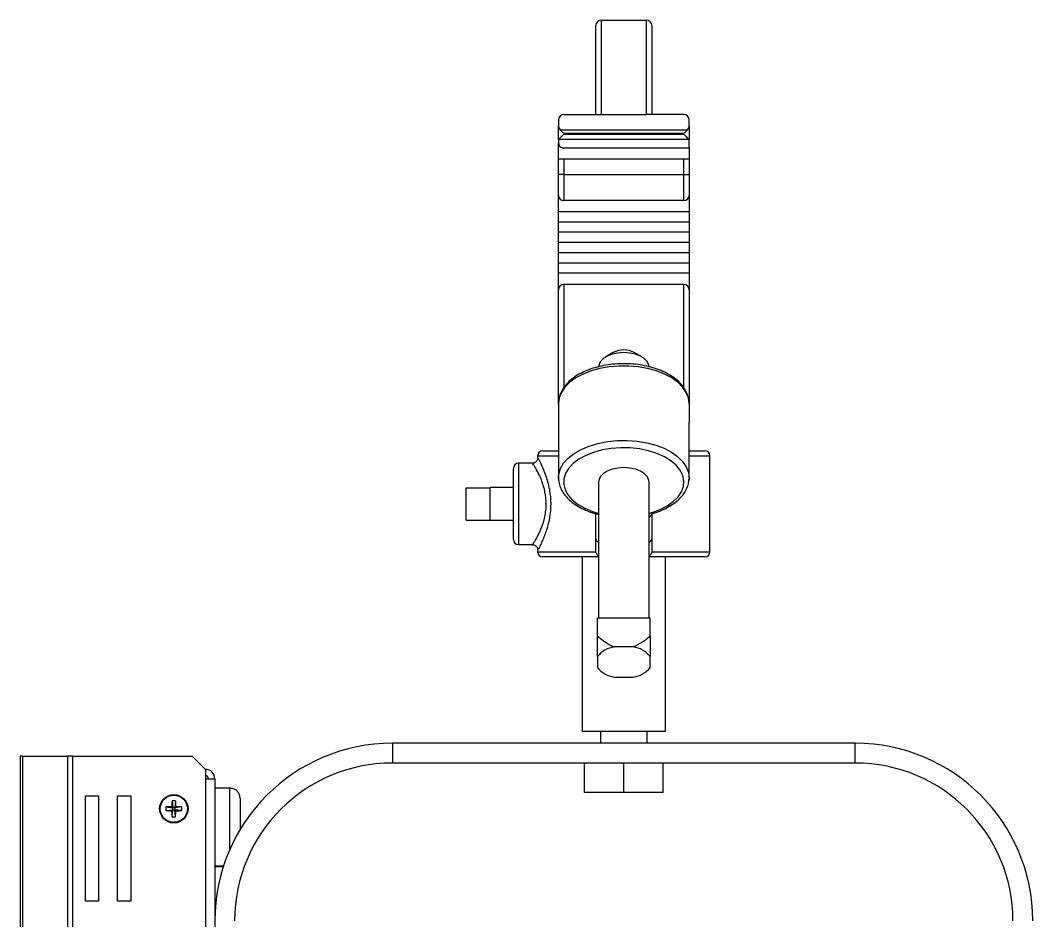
# Model space of a CAD drawing. Extents: x 7 to 135, y 3 to 97.
# Drawn here: x 51.46 to 61.08, y 49.74 to 58.3 of the extents above; entities that cross this region are included whole.
import ezdxf

# ---------------------------------------------------------------- set-up
doc = ezdxf.new("R2010")
doc.units = 0
doc.header["$MEASUREMENT"] = 0
doc.layers.add('OBJECT', color=7, linetype='CONTINUOUS')

msp = doc.modelspace()

# ---------------------------------------------------------------- linework, layer by layer
at = {"layer": 'OBJECT'}
for p, q in [((56.9304, 57.405), (56.9304, 58.252)), ((56.9804, 58.302), (56.9804, 57.405)), ((56.9804, 58.302), (57.4124, 58.302)), ((57.4124, 57.405), (57.4124, 58.302)), ((57.4624, 58.252), (57.4624, 57.405)), ((56.6254, 57.405), (56.9804, 57.405)), ((56.9804, 57.405), (57.4124, 57.405)), ((57.7674, 57.405), (57.4124, 57.405)), ((56.5754, 57.355), (56.5754, 57.2988)), ((56.5754, 57.1652), (56.5754, 57.2988)), ((57.8174, 57.2988), (57.8174, 57.355)), ((57.8174, 57.2988), (57.8174, 57.1652)), ((56.5911, 57.2599), (57.8016, 57.2599)), ((56.6254, 57.2257), (56.6254, 57.2171)), ((57.7674, 57.2257), (56.6254, 57.2257)), ((56.6254, 57.2171), (57.7674, 57.2171)), ((57.7674, 57.2171), (57.7674, 57.2257)), ((56.5754, 57.1652), (56.5754, 57.136)), ((56.5754, 56.98), (56.5754, 57.136)), ((57.8155, 57.1689), (56.5772, 57.1689)), ((56.612, 57.0878), (57.8174, 57.0878)), ((57.8174, 57.086), (56.6254, 57.086)), ((57.8174, 57.0878), (57.8174, 57.1652)), ((57.8174, 57.0878), (57.8174, 57.086)), ((57.8174, 57.086), (57.8174, 56.98)), ((57.8174, 56.98), (56.5754, 56.98)), ((56.5754, 56.836), (56.5754, 56.98)), ((56.6254, 56.98), (56.6254, 56.836)), ((57.7674, 56.836), (57.7674, 56.98)), ((57.8174, 56.98), (57.8174, 56.836)), ((56.6254, 56.836), (56.5754, 56.836)), ((56.5754, 56.636), (56.5754, 56.836)), ((56.6254, 56.836), (57.7674, 56.836)), ((56.6254, 56.836), (56.6254, 56.586)), ((57.7674, 56.836), (57.8174, 56.836)), ((57.7674, 56.586), (57.7674, 56.836)), ((57.8174, 56.836), (57.8174, 56.636)), ((56.5754, 56.48), (56.5754, 56.636)), ((57.8174, 56.636), (57.8174, 56.48)), ((57.7674, 56.586), (56.6254, 56.586)), ((57.8174, 56.48), (56.5754, 56.48)), ((56.5754, 56.3825), (56.5754, 56.48)), ((57.8174, 56.48), (57.8174, 56.3825)), ((57.8174, 56.3825), (56.5754, 56.3825)), ((56.5754, 56.285), (56.5754, 56.3825)), ((57.8174, 56.3825), (57.8174, 56.285)), ((57.8174, 56.285), (56.5754, 56.285)), ((56.5754, 56.1875), (56.5754, 56.285)), ((57.8174, 56.285), (57.8174, 56.1875)), ((57.8174, 56.1875), (56.5754, 56.1875)), ((56.5754, 56.09), (56.5754, 56.1875)), ((57.8174, 56.1875), (57.8174, 56.09)), ((57.8174, 56.09), (56.5754, 56.09)), ((56.5754, 55.9925), (56.5754, 56.09)), ((57.8174, 56.09), (57.8174, 55.9925)), ((57.8174, 55.9925), (56.5754, 55.9925)), ((56.5754, 55.895), (56.5754, 55.9925)), ((57.8174, 55.9925), (57.8174, 55.895)), ((57.8174, 55.895), (56.5754, 55.895)), ((56.5754, 55.739), (56.5754, 55.895)), ((57.8174, 55.895), (57.8174, 55.739)), ((56.5754, 54.6578), (56.5754, 55.739)), ((57.7674, 55.789), (56.6254, 55.789)), ((56.6254, 55.789), (56.6254, 54.806)), ((57.7674, 54.8065), (57.7674, 55.789)), ((57.8174, 55.739), (57.8174, 54.6578)), ((57.0964, 55.1408), (57.025, 55.0991)), ((57.3677, 55.0991), (57.2963, 55.1408)), ((56.5754, 54.6578), (56.5754, 54.4784)), ((57.8174, 54.6578), (57.8174, 54.4784)), ((56.5754, 54.4784), (56.5754, 53.9501)), ((57.8174, 53.9501), (57.8174, 54.4784)), ((56.4274, 54.207), (56.5754, 54.207)), ((57.8174, 54.207), (57.9654, 54.207)), ((56.3774, 54.157), (56.3774, 54.1382)), ((56.5754, 54.157), (56.3774, 54.157)), ((58.0154, 54.157), (57.8174, 54.157)), ((58.0154, 53.247), (58.0154, 54.157)), ((56.1464, 53.702), (56.1464, 54.0395)), ((56.3285, 54.0895), (56.1964, 54.0895)), ((56.1964, 54.0895), (56.1964, 53.702)), ((56.5754, 53.9501), (56.5757, 53.9617)), ((56.5754, 53.938), (56.5754, 53.9501)), ((56.9564, 53.9091), (56.9564, 52.6157)), ((57.4364, 52.6157), (57.4364, 53.9091)), ((57.8174, 53.9501), (57.8174, 53.938)), ((55.6964, 53.548), (55.6964, 53.856)), ((55.6964, 53.856), (55.9264, 53.856)), ((56.1464, 53.858), (55.9264, 53.858)), ((55.9264, 53.856), (55.9264, 53.858)), ((55.9264, 53.7269), (55.9264, 53.856)), ((55.9264, 53.6771), (55.9264, 53.7269)), ((55.9264, 53.548), (55.9264, 53.6771)), ((56.1464, 53.3645), (56.1464, 53.702)), ((56.1964, 53.702), (56.1964, 53.3145)), ((55.6964, 53.548), (55.9264, 53.548)), ((55.9264, 53.546), (55.9264, 53.548)), ((55.9264, 53.546), (56.1464, 53.546)), ((56.9304, 53.3736), (56.9304, 53.6083)), ((56.9564, 53.6024), (56.9506, 53.6031)), ((57.4624, 53.6106), (57.4624, 53.3736)), ((57.4799, 53.6134), (57.4803, 53.6135)), ((56.9304, 53.2517), (56.9304, 53.3736)), ((57.4624, 53.3736), (57.4624, 53.2517)), ((56.1964, 53.3145), (56.3303, 53.3145)), ((56.3774, 53.2707), (56.3774, 53.247)), ((56.3774, 53.247), (56.9306, 53.247)), ((56.9306, 53.247), (56.9304, 53.2517)), ((57.4624, 53.2517), (57.4621, 53.247)), ((57.4621, 53.247), (58.0154, 53.247)), ((56.9564, 53.197), (56.4274, 53.197)), ((56.8014, 53.197), (56.8014, 51.537)), ((57.9654, 53.197), (57.4364, 53.197)), ((57.5914, 51.537), (57.5914, 53.197)), ((57.4464, 52.6157), (56.9464, 52.6157)), ((56.9464, 52.4441), (56.9464, 52.6157)), ((57.4464, 52.4441), (57.4464, 52.6157)), ((57.2864, 52.3413), (57.1063, 52.3413)), ((56.9464, 52.2496), (56.9464, 52.1463)), ((57.4464, 52.1463), (57.4464, 52.2496)), ((56.9464, 52.142), (56.9648, 52.1232)), ((57.4279, 52.1232), (57.4464, 52.142)), ((57.1063, 52.0545), (57.2864, 52.0545)), ((57.1964, 51.537), (56.8014, 51.537)), ((56.9739, 51.537), (56.9739, 51.425)), ((57.5914, 51.537), (57.1964, 51.537)), ((57.4189, 51.425), (57.4189, 51.537)), ((54.9964, 51.425), (54.9964, 51.237)), ((59.3964, 51.425), (54.9964, 51.425)), ((59.3964, 51.237), (59.3964, 51.425)), ((51.4584, 51.302), (51.4584, 44.527)), ((51.4789, 51.302), (51.4584, 51.302)), ((51.4789, 51.302), (51.4789, 44.527)), ((51.4789, 51.302), (51.9063, 51.302)), ((51.9063, 51.302), (51.9063, 44.527)), ((51.9558, 51.302), (51.9063, 51.302)), ((51.9558, 51.302), (51.9558, 44.527)), ((51.9558, 51.302), (53.0934, 51.302)), ((53.2184, 51.177), (53.0934, 51.302)), ((59.3964, 51.237), (54.9964, 51.237)), ((56.8214, 50.957), (56.8214, 51.237)), ((57.1964, 50.957), (57.1964, 51.237)), ((57.5714, 50.957), (57.5714, 51.237)), ((53.2184, 51.177), (53.2184, 44.652)), ((53.2184, 51.087), (53.3084, 51.087)), ((53.3084, 51.087), (53.3084, 44.742)), ((52.0784, 50.924), (52.2034, 50.924)), ((52.0784, 49.924), (52.0784, 50.924)), ((52.2034, 50.924), (52.2034, 49.924)), ((52.3834, 50.924), (52.5084, 50.924)), ((52.3834, 49.924), (52.3834, 50.924)), ((52.5084, 50.924), (52.5084, 49.924)), ((53.4524, 50.9979), (53.3084, 50.9979)), ((53.4524, 50.4192), (53.4524, 50.9979)), ((57.1964, 50.957), (56.8214, 50.957)), ((57.5714, 50.957), (57.1964, 50.957)), ((52.9012, 50.8783), (52.9091, 50.8112)), ((52.9355, 50.8783), (52.9276, 50.8112)), ((53.5484, 50.9014), (53.5484, 50.6045)), ((52.8421, 50.8191), (52.9091, 50.8112)), ((52.8421, 50.7849), (52.9091, 50.7927)), ((52.9, 50.8203), (52.9091, 50.8112)), ((52.9091, 50.7927), (52.9, 50.7836)), ((52.9012, 50.7257), (52.9091, 50.7927)), ((52.9276, 50.8112), (52.9091, 50.8112)), ((52.9091, 50.7927), (52.9091, 50.8112)), ((52.9091, 50.7927), (52.9276, 50.7927)), ((52.9276, 50.8112), (52.9367, 50.8203)), ((52.9946, 50.8191), (52.9276, 50.8112)), ((52.9276, 50.8112), (52.9276, 50.7927)), ((52.9367, 50.7836), (52.9276, 50.7927)), ((52.9946, 50.7849), (52.9276, 50.7927)), ((52.9355, 50.7257), (52.9276, 50.7927)), ((53.3906, 50.2576), (53.3084, 50.2576)), ((53.3883, 50.2502), (53.3084, 50.2502)), ((52.2034, 49.924), (52.0784, 49.924)), ((52.5084, 49.924), (52.3834, 49.924))]:
    msp.add_line(p, q, dxfattribs=at)
at = {"layer": 'OBJECT', "flags": 128}
for points in [[(56.5772, 57.1689), (56.5805, 57.1722), (56.5853, 57.177), (56.5915, 57.1832), (56.5989, 57.1906), (56.6072, 57.1989), (56.6161, 57.2078), (56.6254, 57.2171)], [(56.5911, 57.2599), (56.5986, 57.2525), (56.607, 57.2441), (56.616, 57.2351), (56.6254, 57.2257)], [(57.7674, 57.2257), (57.7767, 57.2351), (57.7858, 57.2441), (57.7941, 57.2525), (57.8016, 57.2599)], [(57.7674, 57.2171), (57.7766, 57.2078), (57.7855, 57.1989), (57.7938, 57.1906), (57.8012, 57.1832), (57.8074, 57.177), (57.8122, 57.1722), (57.8155, 57.1689)], [(57.4364, 55.0027), (57.4346, 55.0193), (57.4208, 55.0515), (57.3939, 55.0809), (57.3555, 55.1057), (57.3079, 55.1246), (57.2538, 55.1364), (57.1964, 55.1404), (57.1389, 55.1364), (57.0848, 55.1246), (57.0372, 55.1057), (56.9988, 55.0809), (56.972, 55.0515), (56.9581, 55.0193), (56.9564, 55.0027)], [(57.8174, 54.6578), (57.8104, 54.7109), (57.7898, 54.7628), (57.7559, 54.8124), (57.7094, 54.8585), (57.6516, 54.9001), (57.5835, 54.9363), (57.5069, 54.9663), (57.4232, 54.9894), (57.3345, 55.0051), (57.2428, 55.013), (57.1499, 55.013), (57.0582, 55.0051), (56.9695, 54.9894), (56.8859, 54.9663), (56.8092, 54.9363), (56.7411, 54.9001), (56.6833, 54.8585), (56.6369, 54.8124), (56.6029, 54.7628), (56.5823, 54.7109), (56.5754, 54.6578)], [(56.5757, 53.9617), (56.5781, 53.9838), (56.5943, 54.0374), (56.6245, 54.0889), (56.668, 54.1373), (56.7239, 54.1812), (56.7908, 54.2198), (56.8671, 54.2521), (56.9511, 54.2773), (57.0408, 54.2949), (57.1342, 54.3045), (57.229, 54.3058), (57.323, 54.2988), (57.4141, 54.2837), (57.5001, 54.2607), (57.5791, 54.2306), (57.6491, 54.1939), (57.7085, 54.1515), (57.756, 54.1044), (57.7905, 54.0538), (57.8111, 54.0007), (57.8174, 53.9501)], [(57.4653, 53.6202), (57.5416, 53.6483), (57.6092, 53.6829), (57.6665, 53.7232), (57.7119, 53.7683), (57.7442, 53.8169), (57.7628, 53.8678), (57.7671, 53.9197), (57.7569, 53.9714), (57.7327, 54.0215), (57.6949, 54.0688), (57.6446, 54.112), (57.5829, 54.1502), (57.5115, 54.1822), (57.4322, 54.2074), (57.3469, 54.2251), (57.2578, 54.2347), (57.1671, 54.2362), (57.0772, 54.2294), (56.9903, 54.2146), (56.9086, 54.192), (56.8342, 54.1623), (56.7689, 54.1263), (56.7143, 54.0847), (56.672, 54.0387), (56.6428, 53.9895), (56.6276, 53.9382), (56.6268, 53.8862), (56.6403, 53.8348), (56.6678, 53.7852), (56.7087, 53.7388), (56.7618, 53.6966), (56.8259, 53.6599), (56.8994, 53.6294), (56.9564, 53.6119)], [(57.4364, 53.9091), (57.4346, 53.9257), (57.4208, 53.9579), (57.3939, 53.9873), (57.3555, 54.0122), (57.3079, 54.031), (57.2538, 54.0428), (57.1964, 54.0468), (57.1389, 54.0428), (57.0848, 54.031), (57.0372, 54.0122), (56.9988, 53.9873), (56.972, 53.9579), (56.9581, 53.9257), (56.9564, 53.9091)], [(56.5754, 53.938), (56.5763, 53.9282), (56.5779, 53.9223)], [(57.8139, 53.9196), (57.8164, 53.9282), (57.8174, 53.938)], [(57.8174, 53.9501), (57.8173, 53.9464), (57.8172, 53.943)]]:
    msp.add_lwpolyline(points, dxfattribs=at)
at = {"layer": 'OBJECT'}
for radius in [0.135, 0.1287]:
    msp.add_circle((52.9184, 50.802), radius, dxfattribs=at)
for centre, radius, start, end in [((56.9804, 58.252), 0.05, 90, 180), ((57.4124, 58.252), 0.05, 0, 90), ((56.6254, 57.355), 0.05, 90, 180), ((57.7674, 57.355), 0.05, 0, 90), ((56.6254, 57.136), 0.05, 180, 254.52803), ((56.6254, 57.136), 0.05, 254.52803, 270), ((56.6254, 56.636), 0.05, 180, 270), ((57.7674, 56.636), 0.05, 270, 0), ((56.6254, 55.739), 0.05, 90, 180), ((57.7674, 55.739), 0.05, 0, 90), ((57.1964, 54.9523), 0.2134, 62.06722, 117.93278), ((56.4274, 54.157), 0.05, 90, 180), ((57.9654, 54.157), 0.05, 0, 90), ((56.1964, 54.0395), 0.05, 90, 180), ((57.4959, 53.5157), 0.1089, 106.34196, 123.14135), ((57.4779, 53.6282), 0.015, 212.34668, 277.533), ((57.4213, 53.6129), 0.0411, 291.43187, 356.78803), ((56.1964, 53.3645), 0.05, 180, 270), ((56.9714, 53.3759), 0.0411, 183.21888, 248.56152), ((57.4213, 53.3759), 0.0411, 291.43874, 356.78117), ((56.4274, 53.247), 0.05, 180, 270), ((57.9654, 53.247), 0.05, 270, 0), ((57.1393, 52.0985), 0.2451, 97.73858, 141.93636), ((57.2534, 52.0985), 0.2451, 38.06368, 82.26133), ((57.1393, 52.2974), 0.2451, 218.06405, 262.26101), ((57.2534, 52.2974), 0.2451, 277.73907, 321.93591), ((54.9964, 49.737), 1.688, 90, 180), ((59.3964, 49.737), 1.688, 0, 90), ((54.9964, 49.737), 1.5, 90, 180), ((59.3964, 49.737), 1.5, 0, 90), ((53.2184, 51.087), 0.09, 0, 90), ((53.2184, 51.087), 0.03, 0, 90), ((55.032, 50.804), 2.132, 178.00473, 179.5616), ((52.9184, 50.5509), 0.3279, 87.00634, 92.99366), ((50.8052, 50.804), 2.1316, 0.43839, 1.99558), ((53.1704, 50.802), 0.3287, 177.01435, 182.98565), ((52.9162, 48.6921), 2.1283, 90.43646, 91.99606), ((52.9164, 52.9196), 2.136, 268.0056, 269.55956), ((55.0319, 50.8), 2.132, 180.43844, 181.99529), ((50.8052, 50.8), 2.1315, 358.0044, 359.56158), ((52.9205, 48.6921), 2.1283, 88.00394, 89.56354), ((52.9203, 52.9196), 2.136, 270.44043, 271.99441), ((52.6663, 50.802), 0.3287, 357.01435, 2.98565), ((52.9184, 51.0531), 0.3279, 267.00634, 272.99366)]:
    msp.add_arc(centre, radius, start, end, dxfattribs=at)
for centre, major_axis, ratio, start_param, end_param in [((56.6254, 57.2988), (0, 0.0533), 0.938361, 1.570796, 2.387984), ((57.7674, 57.2988), (0, 0.0533), 0.938361, 3.895202, 4.712389), ((56.6254, 57.1652), (0.05, 0), 0.276798, 2.871556, 3.141593), ((57.7674, 57.1652), (0.05, 0), 0.276798, 0, 0.270037)]:
    msp.add_ellipse(centre, major_axis=major_axis, ratio=ratio, start_param=start_param, end_param=end_param, dxfattribs=at)
for points, knots in [([(57.8174, 54.6578), (57.8169, 54.6685), (57.8158, 54.6973), (57.8036, 54.7436), (57.7785, 54.7948), (57.7419, 54.843), (57.6944, 54.8877), (57.6365, 54.9278), (57.5695, 54.9626), (57.495, 54.9912), (57.4146, 55.0131), (57.3299, 55.028), (57.2427, 55.0356), (57.1546, 55.0357), (57.0674, 55.0286), (56.9826, 55.0141), (56.9019, 54.9926), (56.8268, 54.9642), (56.7589, 54.9295), (56.6995, 54.8887), (56.6501, 54.8425), (56.612, 54.7917), (56.5867, 54.7376), (56.5764, 54.6922), (56.5756, 54.6657), (56.5754, 54.6578)], [0, 0, 0, 0, 0.025293, 0.068065, 0.111076, 0.154957, 0.199889, 0.245612, 0.291719, 0.337879, 0.383958, 0.429942, 0.475858, 0.521745, 0.567648, 0.613601, 0.659651, 0.705847, 0.752224, 0.798785, 0.845406, 0.891721, 0.93721, 0.981483, 1, 1, 1, 1]), ([(56.3772, 54.1383), (56.3772, 54.1364), (56.3771, 54.1306), (56.3735, 54.1178), (56.364, 54.1037), (56.3491, 54.0934), (56.3361, 54.089), (56.3294, 54.0897), (56.3287, 54.0898)], [0, 0, 0, 0, 0.092393, 0.285064, 0.503751, 0.736697, 0.972193, 1, 1, 1, 1]), ([(56.3777, 54.1382), (56.3776, 54.1386), (56.376, 54.1445), (56.3863, 54.1276), (56.4145, 54.0724), (56.4474, 53.9939), (56.4729, 53.9128), (56.4892, 53.843), (56.4996, 53.7686), (56.5021, 53.7039), (56.4986, 53.6175), (56.4811, 53.5134), (56.4494, 53.4165), (56.4231, 53.3524), (56.4044, 53.3119), (56.3895, 53.2829), (56.3785, 53.2635), (56.3795, 53.2683), (56.38, 53.2707)], [0, 0, 0, 0, 0.00615, 0.09662, 0.187215, 0.287407, 0.34236, 0.398965, 0.451848, 0.506595, 0.53694, 0.637379, 0.735889, 0.788471, 0.842562, 0.894619, 0.948682, 1, 1, 1, 1]), ([(56.3303, 53.3192), (56.33, 53.3179), (56.3293, 53.3146), (56.3403, 53.3309), (56.3608, 53.3642), (56.3963, 53.4303), (56.437, 53.5336), (56.456, 53.6268), (56.4607, 53.7224), (56.4548, 53.7804), (56.4413, 53.8439), (56.4287, 53.8888), (56.4014, 53.9611), (56.3672, 54.0294), (56.3359, 54.0808), (56.3309, 54.0857), (56.3285, 54.088)], [0, 0, 0, 0, 0.038259, 0.094155, 0.150098, 0.261063, 0.362088, 0.462942, 0.493158, 0.592907, 0.600231, 0.65704, 0.713904, 0.818093, 0.913367, 1, 1, 1, 1]), ([(56.5768, 53.9635), (56.5763, 53.9597), (56.5731, 53.9379), (56.5798, 53.8976), (56.5969, 53.8448), (56.6267, 53.7946), (56.6674, 53.7477), (56.7189, 53.7046), (56.7803, 53.6663), (56.8505, 53.634), (56.9084, 53.6134), (56.9431, 53.605), (56.9506, 53.6032)], [0, 0, 0, 0, 0.023893, 0.137386, 0.250414, 0.364768, 0.481764, 0.601382, 0.722682, 0.844646, 0.966536, 1, 1, 1, 1]), ([(57.4799, 53.6134), (57.4936, 53.6178), (57.5332, 53.6306), (57.5941, 53.657), (57.6588, 53.6941), (57.7143, 53.7372), (57.7594, 53.7854), (57.7922, 53.8377), (57.8126, 53.8904), (57.8153, 53.9256), (57.8165, 53.9418)], [0, 0, 0, 0, 0.071827, 0.208013, 0.344797, 0.482056, 0.619123, 0.75471, 0.887281, 1, 1, 1, 1]), ([(57.4608, 53.6038), (57.4607, 53.6036), (57.4602, 53.6027), (57.463, 53.606), (57.4702, 53.61), (57.4772, 53.6124), (57.4799, 53.6134)], [0, 0, 0, 0, 0.082744, 0.426592, 0.773002, 1, 1, 1, 1]), ([(56.3297, 53.3138), (56.3338, 53.3136), (56.3439, 53.3132), (56.3583, 53.3052), (56.3694, 53.2933), (56.3755, 53.2807), (56.3766, 53.2733), (56.3771, 53.2699)], [0, 0, 0, 0, 0.168779, 0.422454, 0.654043, 0.842936, 1, 1, 1, 1]), ([(56.9564, 53.2069), (56.9521, 53.2097), (56.9436, 53.2153), (56.9351, 53.2286), (56.9314, 53.2399), (56.9307, 53.2459), (56.9306, 53.247)], [0, 0, 0, 0, 0.322999, 0.650908, 0.933722, 1, 1, 1, 1]), ([(57.4621, 53.247), (57.4612, 53.242), (57.4594, 53.2319), (57.4513, 53.2189), (57.4436, 53.2102), (57.4377, 53.2075), (57.4364, 53.2069)], [0, 0, 0, 0, 0.293132, 0.585109, 0.905329, 1, 1, 1, 1]), ([(56.9464, 52.4441), (56.9647, 52.4294), (57.0067, 52.3958), (57.0605, 52.3609), (57.0981, 52.3448), (57.1063, 52.3413)], [0, 0, 0, 0, 0.3769519, 0.8637501, 1, 1, 1, 1]), ([(56.9464, 52.2496), (56.9464, 52.2795), (56.9464, 52.3419), (56.9464, 52.4092), (56.9464, 52.4441)], [0, 0, 0, 0, 0.480505, 1, 1, 1, 1]), ([(57.2864, 52.3413), (57.3164, 52.3563), (57.3747, 52.3855), (57.423, 52.4249), (57.4464, 52.4441)], [0, 0, 0, 0, 0.515407, 1, 1, 1, 1]), ([(57.4464, 52.4441), (57.4464, 52.4092), (57.4464, 52.3419), (57.4464, 52.2795), (57.4464, 52.2496)], [0, 0, 0, 0, 0.519495, 1, 1, 1, 1]), ([(53.5484, 50.9014), (53.5484, 50.9016), (53.5483, 50.9099), (53.5458, 50.9288), (53.5337, 50.9559), (53.5119, 50.9791), (53.4839, 50.9949), (53.4629, 50.9969), (53.4524, 50.9979)], [0, 0, 0, 0, 0.003684, 0.169177, 0.383479, 0.590872, 0.795385, 1, 1, 1, 1])]:
    msp.add_open_spline(points, degree=3, knots=knots, dxfattribs=at)

doc.saveas('drawing.dxf')
